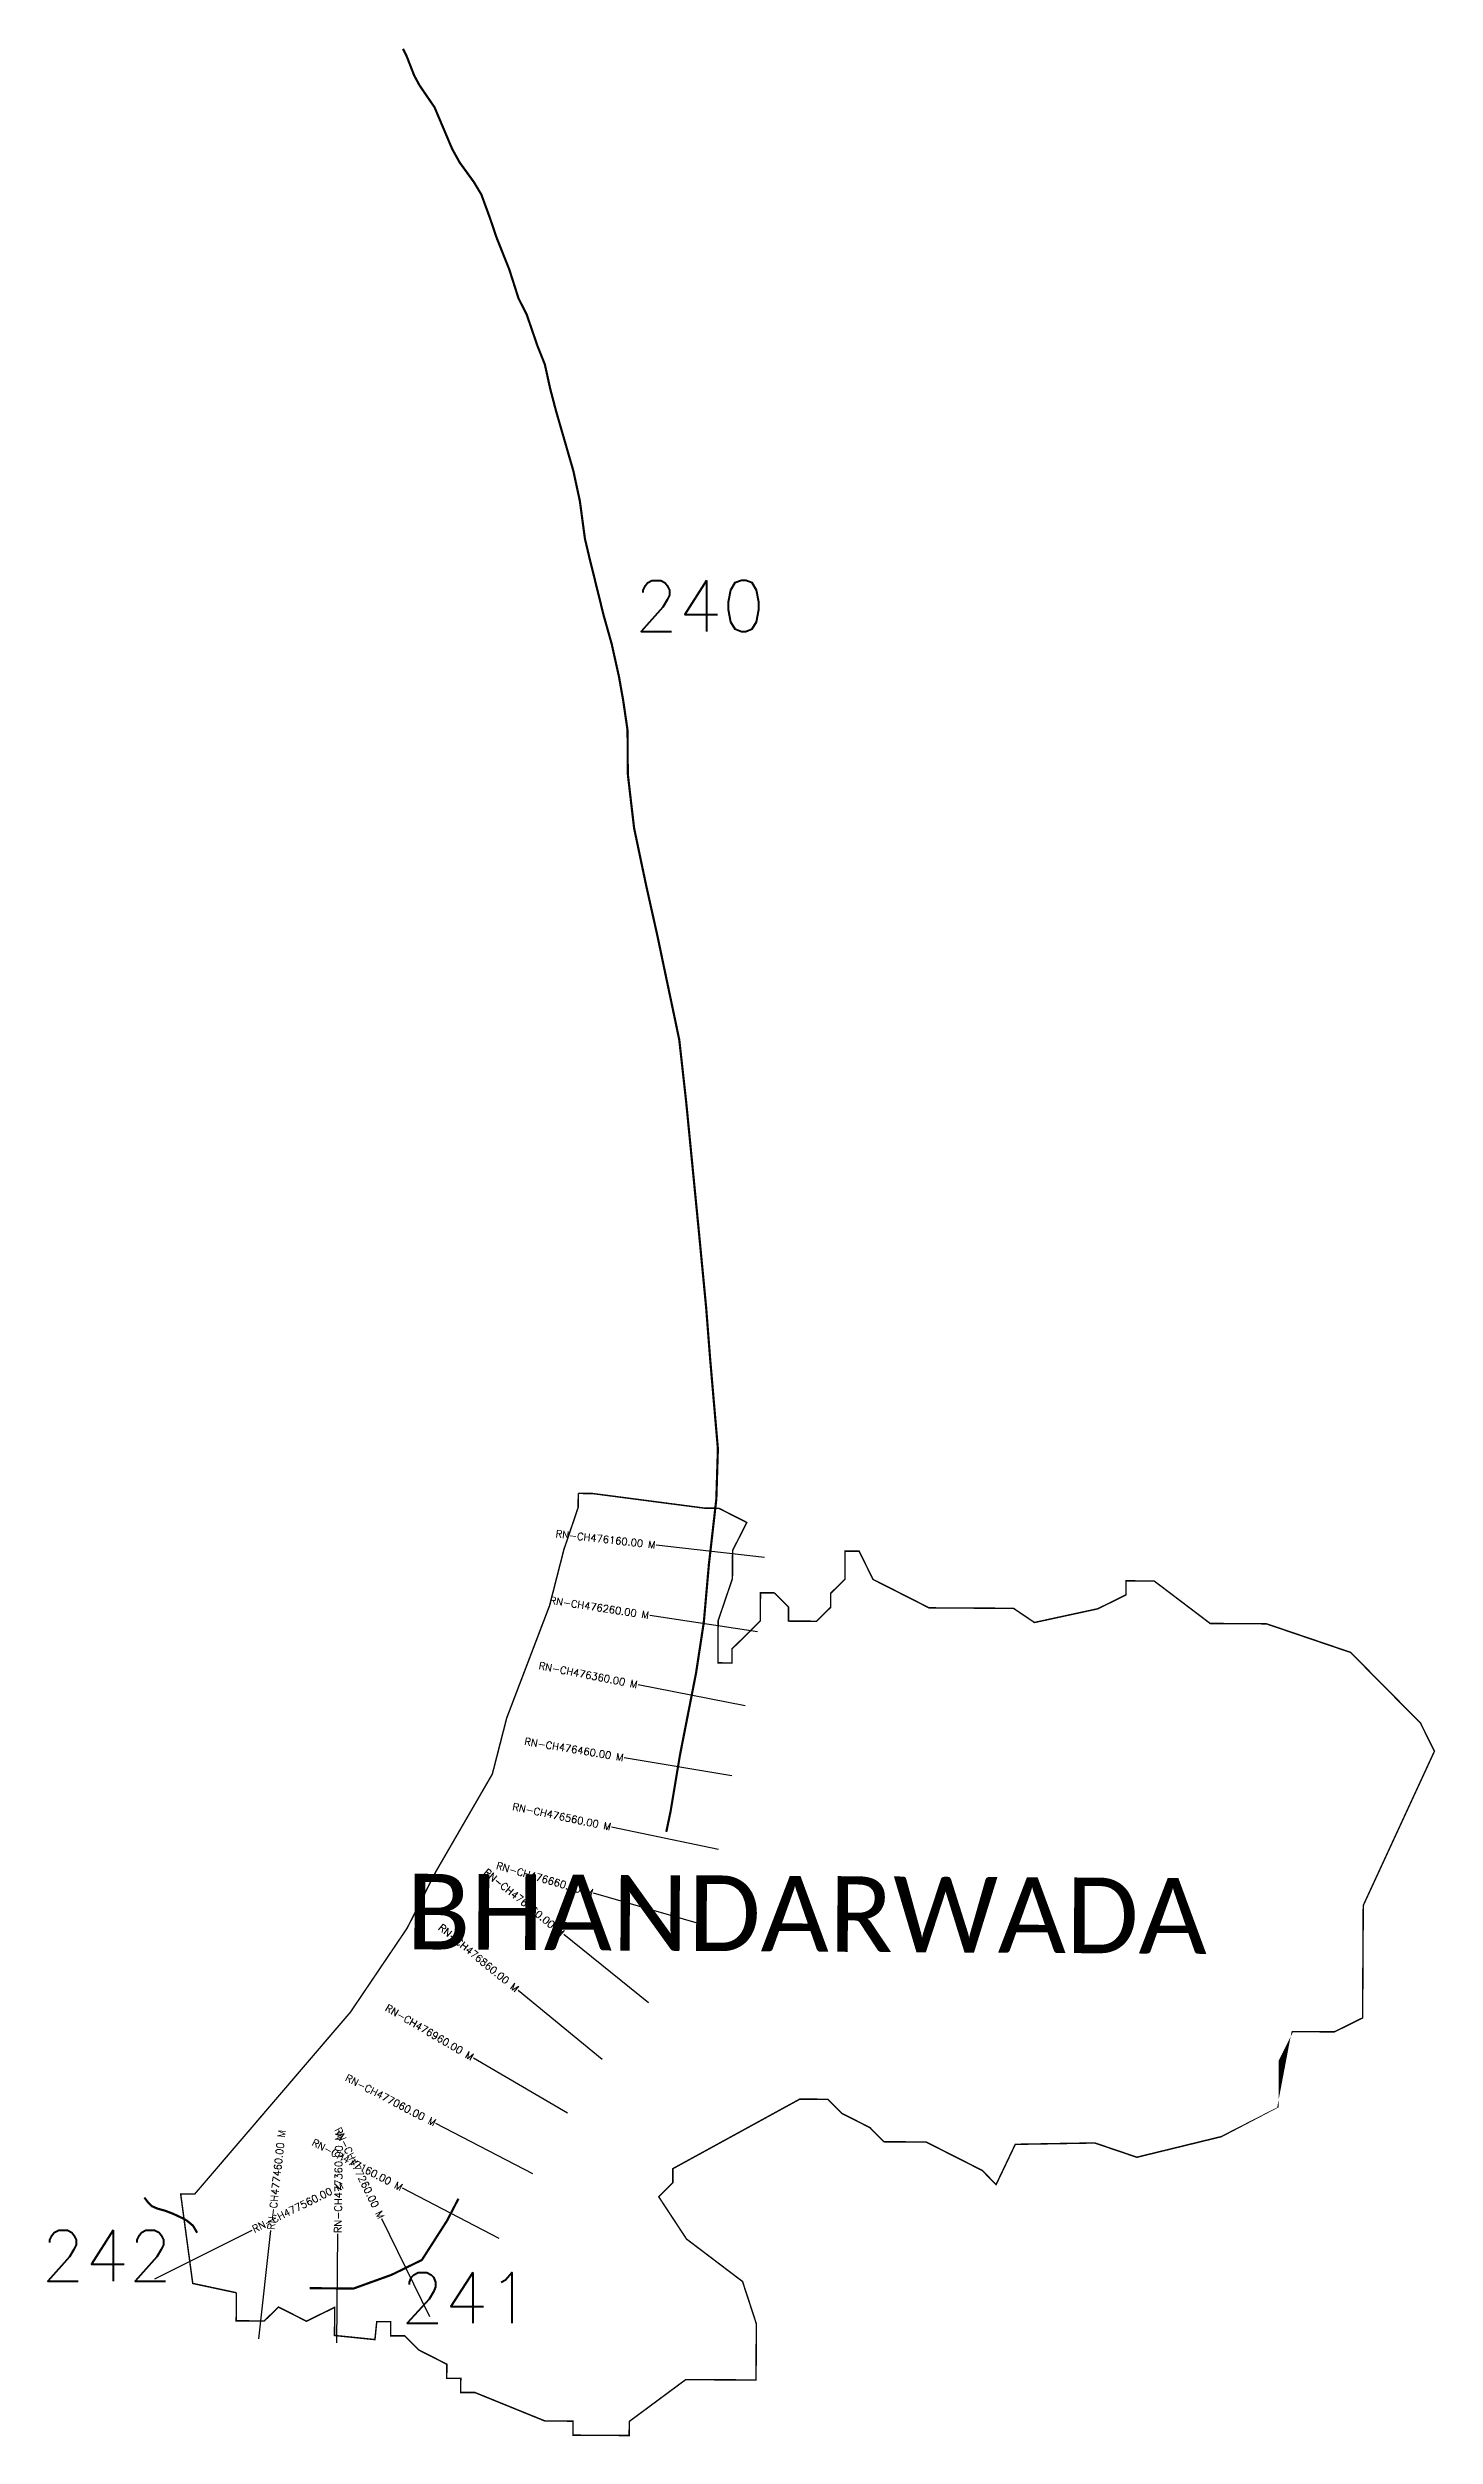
# Model space of a CAD drawing. Header units: metres. Extents: x 312611 to 314519, y 1902204 to 1905489.
import ezdxf
from ezdxf.enums import TextEntityAlignment as Align

# ---------------------------------------------------------------- set-up
doc = ezdxf.new("R2010")
doc.units = ezdxf.units.M
for name, color, linetype in [('CS', 134, 'Continuous'), ('CSMark', 6, 'Continuous'), ('NATURALLY PROTECTED', 3, 'Continuous'), ('VILLAGE NAME', 250, 'Continuous')]:
    doc.layers.add(name, color=color, linetype=linetype)
doc.styles.get("Standard").update_dxf_attribs({"font": 'simplex.shx'})

msp = doc.modelspace()

# ---------------------------------------------------------------- linework, layer by layer
at = {"color": 6, "const_width": 2, "flags": 128}
for points in [[(313340.6875141465, 1903500.429345704), (313360.0589936492, 1903500.319866607), (313514.631686147, 1903480.132191677), (313533.945167208, 1903480.023040361), (313572.4974941654, 1903460.444689194), (313552.9308665409, 1903421.915447421), (313552.7122361282, 1903383.230486857), (313533.070973339, 1903325.341196548), (313532.7431916103, 1903267.342754923), (313552.0566726718, 1903267.233603608), (313552.1658239873, 1903286.547084669), (313591.0694149637, 1903325.01341482), (313591.2880453764, 1903363.698375383), (313610.6015264374, 1903363.589224068), (313629.8635268429, 1903344.108265468), (313629.7543755274, 1903324.794784407), (313668.4393360912, 1903324.576153994), (313687.8619684677, 1903343.78048374), (313687.9714475649, 1903363.151963243), (313707.3940799414, 1903382.356292988), (313707.6127103542, 1903421.041253552), (313726.9841898568, 1903420.931774455), (313746.0790405052, 1903382.137662576), (313823.1723327783, 1903343.015768968), (313939.2272144695, 1903342.35987773), (313968.0882847455, 1903322.882669696), (314055.2242616098, 1903341.733313494), (314094.0185373799, 1903360.857163364), (314094.1276886953, 1903380.170644425), (314132.7546508175, 1903379.952341794), (314209.7967902168, 1903321.516639343), (314287.1087129026, 1903321.0797063), (314402.8869657394, 1903281.73918228), (314499.023955787, 1903184.50936795), (314518.1771326587, 1903145.772926731), (314420.291754873, 1902933.639053434), (314419.417561004, 1902778.957209621), (314380.623121343, 1902759.804360531), (314322.6246797183, 1902760.132142259), (314302.983416929, 1902702.24285195), (314302.9834169291, 1902644.244410325), (314225.1218232093, 1902615.682450338), (314108.9610490957, 1902587.338792982), (314051.0717587864, 1902606.980055771), (313941.7468028101, 1902605.101588091), (313915.375614306, 1902549.7466567), (313896.1716123422, 1902569.227287518), (313819.0199938457, 1902608.291510466), (313761.021552221, 1902608.619292194), (313741.8175502571, 1902628.099923012), (313703.2417410089, 1902647.632034486), (313684.0374112633, 1902667.054666862), (313645.3524506996, 1902667.273297275), (313470.8110414661, 1902571.631238712), (313470.701562369, 1902552.25975921), (313451.2789299924, 1902533.055429464), (313489.5781103863, 1902474.838685208), (313566.6202497856, 1902416.402982758), (313585.6059491184, 1902358.295389818), (313585.1686882931, 1902280.925468691), (313488.4852861046, 1902281.471880832), (313410.8455816906, 1902223.91037225), (313410.7364303751, 1902204.596891189), (313333.3665092477, 1902205.034152015), (313333.4756605631, 1902224.347633076), (313294.8486984411, 1902224.565935707), (313198.3839266652, 1902263.797308411), (313179.0124471626, 1902263.797308412), (313179.122217186, 1902283.220265073), (313159.808117417, 1902283.329419885), (313159.9172687325, 1902302.642900946), (313121.341787266, 1902322.233010862), (313102.1374575204, 1902341.655643238), (313082.8239764594, 1902341.764794553), (313082.8239764594, 1902361.136892784), (313063.5619760539, 1902361.245753153), (313061.0337201842, 1902336.519128039), (313005.4540553319, 1902342.202055379), (313005.6726857446, 1902380.887015943), (312966.8785738655, 1902361.792165294), (312928.3607630588, 1902381.323948986), (312908.8801322407, 1902362.119947023), (312870.2531701186, 1902362.338249653), (312870.4714727495, 1902400.965211776)], [(313027.2809666846, 1902786.824954442), (313105.3064512684, 1902902.384576866), (313144.4283448758, 1902979.47786914), (313222.5053101152, 1903114.409298848), (313242.3137226615, 1903191.611742437), (313301.1863581554, 1903345.965804522), (313320.9371000418, 1903423.226574334), (313340.578362831, 1903481.115864643), (313340.6875141465, 1903500.429345704)], [(312870.4714727495, 1902400.965211776), (312810.4774917513, 1902413.743776463), (312793.8665941756, 1902536.770835353), (312813.1800752367, 1902536.661684038), (313027.2809666846, 1902786.824954442), (313027.2809666846, 1902786.824954442), (313027.2809666846, 1902786.824954442)]]:
    msp.add_lwpolyline(points, dxfattribs=at)
at = {"layer": 'CS'}
for p, q in [((313596.9233772546, 1903412.371484245), (313447.8856925973, 1903429.335226521)), ((313587.1994280686, 1903309.97570561), (313438.9191170051, 1903332.624090782)), ((313570.2699327729, 1903208.252182047), (313423.0682026235, 1903237.090535693)), ((313551.8631571962, 1903112.120867436), (313403.9061045215, 1903136.792927824)), ((313533.3473697217, 1903010.765248365), (313386.5167897516, 1903041.437398365)), ((313505.9064790299, 1902908.817931422), (313361.7882990529, 1902950.410601451)), ((313437.3121032938, 1902799.555756167), (313320.6540912819, 1902893.847368908)), ((313373.6353772288, 1902721.569808433), (313257.8388109797, 1902816.917358192)), ((313325.7882860014, 1902647.85917464), (313196.4098464075, 1902723.761871353)), ((313278.0819728287, 1902564.476675479), (313144.9219485338, 1902633.530335265)), ((313232.0461999415, 1902475.703326027), (313098.8861754551, 1902544.756985443)), ((313136.7351542896, 1902367.953667325), (313070.670037786, 1902502.62140801)), ((312758.1390859709, 1902420.090983453), (312892.2914497392, 1902487.196447429)), ((312901.2266864925, 1902337.596053635), (312917.8082021201, 1902486.676747689)), ((313008.4523492103, 1902331.90092526), (313010.0642275975, 1902481.892264503))]:
    msp.add_line(p, q, dxfattribs=at)
at = {"layer": 'NATURALLY PROTECTED', "const_width": 3, "flags": 128}
for points in [[(313099.7208489896, 1905487.39877875), (313104.6368269061, 1905477.459917894), (313114.9620004459, 1905450.945359933), (313122.2951169441, 1905437.332361746), (313143.0386816062, 1905406.964875049), (313167.3881751955, 1905349.462125053), (313177.6549930128, 1905331.03268122), (313196.9320859487, 1905304.434982911), (313207.4414210541, 1905286.957666899), (313219.3846396254, 1905254.286547178), (313227.9750566889, 1905228.736265401), (313245.8099296273, 1905184.01928611), (313258.5913485754, 1905144.018148847), (313269.7191027654, 1905122.134014749), (313284.5960226557, 1905078.781827931), (313294.677921041, 1905053.57701518), (313302.0110375391, 1905020.277597394), (313310.1831122807, 1904989.072633036), (313322.9872672245, 1904944.797930025), (313333.9028187876, 1904907.010831623), (313342.9123360395, 1904865.3343594), (313349.8339310145, 1904813.739509392), (313355.7013336529, 1904788.817146043), (313375.6006350059, 1904708.137980008), (313386.6639705414, 1904668.932940052), (313396.7398059944, 1904623.558051065), (313402.4397201306, 1904591.389949432), (313408.4738534046, 1904550.174355669), (313408.8186826736, 1904490.076411976), (313413.8471270685, 1904446.515425196), (313417.5409685125, 1904415.281608479), (313433.9843985105, 1904337.046540897), (313449.4054665659, 1904268.018792324), (313479.575375069, 1904124.525005285), (313489.2305946005, 1904037.670675312), (313505.8468181663, 1903867.989197159), (313516.6001862928, 1903755.824895182), (313521.9802807555, 1903686.52266957), (313532.7298595495, 1903561.880481921), (313530.5843394165, 1903492.718342101), (313520.3933082517, 1903403.183400264), (313513.4125996878, 1903323.613151841), (313502.684999023, 1903253.378919129), (313480.4969407637, 1903140.122783174), (313467.6230620995, 1903062.918807763), (313461.7650854607, 1903034.87610095)], [(312816.5125179788, 1902483.517156623), (312810.8210694707, 1902493.209252991), (312802.6201958011, 1902500.023724446), (312796.4678353493, 1902503.49284089), (312783.4060057868, 1902509.60232775), (312772.7663176391, 1902513.662917537), (312772.7663176391, 1902513.662917537), (312761.5658082626, 1902516.816556222), (312753.9932059425, 1902520.180513412), (312749.1026932551, 1902525.068710318), (312743.9742104788, 1902531.959678486)], [(313175.833239952, 1902530.221521032), (313160.0717204824, 1902499.827703615), (313125.5819727855, 1902446.021092565), (313084.0812131421, 1902425.661706324), (313031.3662912463, 1902406.659011688), (312971.2774310566, 1902407.304755376)]]:
    msp.add_lwpolyline(points, dxfattribs=at)

# ---------------------------------------------------------------- texts
at = {"char_height": 70, "attachment_point": 1}
for s, insert in [('240', (313418.0402037134, 1904756.142137776)), ('242', (312602.100670422, 1902486.949286953)), ('241', (313096.4618599322, 1902428.913448869))]:
    msp.add_mtext_dynamic_manual_height_columns(s, width=95.17246124148369, gutter_width=1, heights=[0], dxfattribs=dict(at, insert=insert))
at = {"layer": 'CSMark'}
for s, rotation, p in [('RN-CH476160.00 M', 353.5064354556388, (313446.8921080329, 1903429.448318136)), ('RN-CH476260.00 M', 351.3157415149498, (313437.930581598, 1903332.775080017)), ('RN-CH476360.00 M', 348.9155469006235, (313422.0868577558, 1903237.282791384)), ('RN-CH476460.00 M', 350.5329486629528, (313402.9197241703, 1903136.957408227)), ('RN-CH476560.00 M', 348.200881023873, (313385.5379192185, 1903041.641879365)), ('RN-CH476760.00 M', 321.0522994790496, (313319.8763712018, 1902894.47597966)), ('RN-CH476660.00 M', 343.9018001514209, (313360.8275111864, 1902950.687885917)), ('RN-CH476860.00 M', 320.5317649402183, (313257.0668338714, 1902817.553008523)), ('RN-CH476960.00 M', 329.6010486423724, (313195.5473234769, 1902724.267889331)), ('RN-CH477060.00 M', 332.5898063032972, (313144.0342150385, 1902633.990692997)), ('RN-CH477260.00 M', 296.1315823414925, (313070.229603676, 1902503.519192948)), ('RN-CH477160.00 M', 332.5898064623287, (313097.9984419585, 1902545.217343172))]:
    msp.add_text(s, height=10, rotation=rotation, dxfattribs=at).set_placement(p, align=Align.MIDDLE_RIGHT)
for s, rotation, p in [('RN-CH477460.00 M', 83.65335670121586, (312917.9187455576, 1902487.670618982)), ('RN-CH477360.00 M', 89.38429595886802, (313010.0749734534, 1902482.892206765)), ('RN-CH477560.00 M', 26.57505528714489, (312893.1857988311, 1902487.643817188))]:
    msp.add_text(s, height=10, rotation=rotation, dxfattribs=at).set_placement(p, align=Align.MIDDLE_LEFT)
at = {"layer": 'VILLAGE NAME', "insert": (313104.4847392122, 1902977.330681081), "char_height": 104.0416438457374, "attachment_point": 1, "rotation": 359.6761928570305}
msp.add_mtext_dynamic_manual_height_columns('{\\fCalibri|b0|i0|c0|p34;BHANDARWADA}', width=1397.375841559222, gutter_width=520.2082192286867, heights=[0], dxfattribs=at)

doc.saveas('drawing.dxf')
